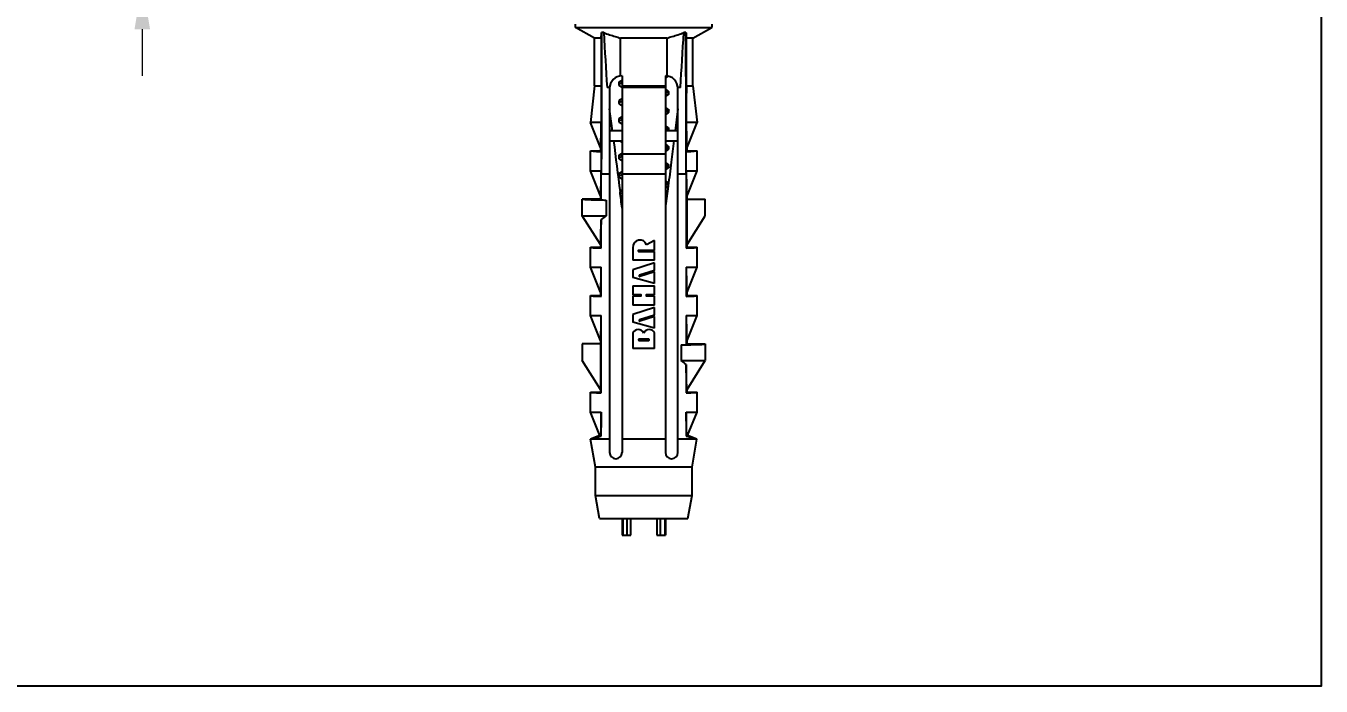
# Model space of a CAD drawing. Header units: millimetres. Extents: x 1034 to 1636, y -2154 to -1937.
# Drawn here: x 1557.7 to 1635.5, y -2154.1 to -2114.4 of the extents above; entities that cross this region are included whole.
import ezdxf

# ---------------------------------------------------------------- set-up
doc = ezdxf.new("R2010")
doc.units = ezdxf.units.MM
doc.layers.add('dim', color=3, linetype='Continuous', lineweight=9)
doc.styles.add('FFS', font='', dxfattribs={"width": 0.9})
doc.styles.get('FFS').set_extended_font_data('FangSong_GB2312')
doc.dimstyles.new('YanXiu', dxfattribs={"dimtxt": 2.5, "dimasz": 2.2, "dimexe": 1, "dimexo": 0.6, "dimgap": 0.66, "dimtad": 0, "dimzin": 1, "dimdsep": 46, "dimtxsty": 'FFS', "dimcen": 0, "dimclrd": 256, "dimclre": 131, "dimclrt": 42, "dimazin": 0, "dimtfac": 1, "dimtofl": 0, "dimtmove": 0, "dimatfit": 3, "dimfxl": 1, "dimlwd": 5, "dimlwe": 5, "dimarcsym": 0})

# ---------------------------------------------------------------- blocks, each defined once
blk = doc.blocks.new('*u6')
at = {"layer": 'Defpoints', "color": 2}
blk.add_lwpolyline([(-135.77, 94.941), (135.77, 94.941), (135.77, -94.941), (-135.77, -94.941)], close=True, dxfattribs=at)
blk = doc.blocks.new('*D82')
at = {"layer": 'Defpoints', "color": 0}
for p in [(1567.807, -2106.814), (1564.676, -2111.814), (1567.545, -2111.814)]:
    blk.add_point(p, dxfattribs=at)
at = {"layer": 'dim', "lineweight": 5}
for p, q in [((1564.676, -2104.014), (1564.676, -2101.214)), ((1564.676, -2114.614), (1564.676, -2117.414))]:
    blk.add_line(p, q, dxfattribs=at)
at = {"layer": 'dim', "color": 131, "lineweight": 5}
for p, q in [((1567.107, -2106.814), (1563.976, -2106.814)), ((1566.845, -2111.814), (1563.976, -2111.814))]:
    blk.add_line(p, q, dxfattribs=at)
at = {"layer": 'dim'}
for points in [[(1564.209, -2104.014), (1565.142, -2104.014), (1564.676, -2106.814)], [(1564.209, -2114.614), (1565.142, -2114.614), (1564.676, -2111.814)]]:
    blk.add_solid(points, dxfattribs=at)
at = {"layer": 'dim', "color": 42, "insert": (1564.676, -2095.715), "char_height": 3.5, "attachment_point": 5, "rotation": 90, "style": 'FFS'}
blk.add_mtext('5.00', dxfattribs=at)

msp = doc.modelspace()

# ---------------------------------------------------------------- linework, layer by layer
at = {"color": 7}
for p, q in [((1590.707, -2114.514), (1590.707, -2114.314)), ((1598.907, -2114.314), (1598.907, -2114.514)), ((1590.707, -2114.514), (1598.907, -2114.514)), ((1591.857, -2115.142), (1590.707, -2114.514)), ((1591.857, -2118.014), (1591.857, -2115.142)), ((1592.245, -2115.142), (1591.857, -2115.142)), ((1592.245, -2115.142), (1592.245, -2118.014)), ((1592.402, -2114.819), (1592.271, -2114.819)), ((1593.413, -2117.42), (1593.413, -2115.142)), ((1596.2, -2115.142), (1593.413, -2115.142)), ((1596.2, -2115.142), (1596.2, -2117.42)), ((1597.342, -2114.819), (1597.212, -2114.819)), ((1597.368, -2118.014), (1597.368, -2115.142)), ((1597.757, -2115.142), (1597.368, -2115.142)), ((1597.757, -2115.142), (1598.907, -2114.514)), ((1597.757, -2118.014), (1597.757, -2115.142)), ((1593.507, -2117.414), (1593.507, -2140.039)), ((1596.107, -2117.414), (1596.107, -2140.039)), ((1596.107, -2117.544), (1596.23, -2117.471)), ((1596.127, -2117.492), (1596.107, -2117.498)), ((1596.221, -2117.469), (1596.212, -2117.471)), ((1591.857, -2118.014), (1591.607, -2120.214)), ((1591.857, -2118.014), (1592.245, -2118.014)), ((1592.758, -2118.114), (1592.601, -2118.114)), ((1592.757, -2118.164), (1592.757, -2140.039)), ((1593.307, -2117.821), (1593.307, -2117.958)), ((1593.507, -2117.685), (1593.336, -2117.786)), ((1593.336, -2117.993), (1593.507, -2118.094)), ((1593.507, -2118.014), (1596.107, -2118.014)), ((1596.107, -2118.114), (1593.507, -2118.114)), ((1596.277, -2118.336), (1596.107, -2118.235)), ((1596.307, -2118.508), (1596.307, -2118.371)), ((1597.012, -2118.114), (1596.855, -2118.114)), ((1596.857, -2140.039), (1596.857, -2118.164)), ((1597.368, -2118.014), (1597.757, -2118.014)), ((1597.757, -2118.014), (1598.007, -2120.214)), ((1593.336, -2118.886), (1593.307, -2118.921)), ((1593.307, -2118.921), (1593.307, -2119.058)), ((1593.307, -2119.058), (1593.336, -2119.093)), ((1593.507, -2118.785), (1593.336, -2118.886)), ((1593.336, -2119.093), (1593.507, -2119.194)), ((1596.107, -2118.644), (1596.277, -2118.543)), ((1592.92, -2120.714), (1592.757, -2119.4)), ((1593.507, -2119.885), (1593.336, -2119.986)), ((1596.277, -2119.436), (1596.107, -2119.335)), ((1596.107, -2119.744), (1596.277, -2119.643)), ((1596.307, -2119.608), (1596.307, -2119.471)), ((1596.857, -2119.4), (1596.693, -2120.714)), ((1592.257, -2120.214), (1591.607, -2120.214)), ((1592.207, -2121.714), (1591.607, -2120.214)), ((1593.507, -2120.714), (1592.757, -2120.714)), ((1593.307, -2120.021), (1593.307, -2120.158)), ((1593.336, -2120.193), (1593.507, -2120.294)), ((1596.277, -2120.536), (1596.107, -2120.435)), ((1596.857, -2120.714), (1596.107, -2120.714)), ((1596.302, -2120.709), (1596.302, -2120.714)), ((1596.307, -2120.708), (1596.307, -2120.571)), ((1598.007, -2120.214), (1597.356, -2120.214)), ((1597.407, -2121.714), (1598.007, -2120.214)), ((1592.757, -2121.314), (1593.507, -2121.314)), ((1593.372, -2121.314), (1593.507, -2121.394)), ((1596.107, -2121.314), (1596.857, -2121.314)), ((1591.607, -2123.114), (1591.607, -2121.914)), ((1591.607, -2121.914), (1592.207, -2121.914)), ((1592.207, -2121.714), (1592.207, -2121.914)), ((1592.207, -2121.914), (1592.257, -2121.965)), ((1592.257, -2121.965), (1592.257, -2123.114)), ((1593.307, -2122.221), (1593.307, -2122.358)), ((1593.507, -2122.085), (1593.336, -2122.186)), ((1596.107, -2122.114), (1593.507, -2122.114)), ((1596.277, -2121.636), (1596.107, -2121.535)), ((1596.107, -2121.944), (1596.277, -2121.843)), ((1596.277, -2121.636), (1596.307, -2121.671)), ((1596.307, -2121.808), (1596.277, -2121.843)), ((1596.307, -2121.808), (1596.307, -2121.671)), ((1597.356, -2121.965), (1597.407, -2121.914)), ((1597.356, -2123.114), (1597.356, -2121.965)), ((1597.407, -2121.914), (1597.407, -2121.714)), ((1597.407, -2121.914), (1598.007, -2121.914)), ((1598.007, -2123.114), (1598.007, -2121.914)), ((1593.336, -2122.393), (1593.507, -2122.494)), ((1596.277, -2122.736), (1596.107, -2122.635)), ((1596.107, -2123.044), (1596.277, -2122.943)), ((1596.307, -2122.908), (1596.307, -2122.771)), ((1591.607, -2123.114), (1592.257, -2123.114)), ((1592.207, -2124.614), (1591.607, -2123.114)), ((1592.257, -2124.865), (1592.257, -2123.314)), ((1592.757, -2123.314), (1592.257, -2123.314)), ((1593.307, -2123.321), (1593.307, -2123.458)), ((1593.507, -2123.185), (1593.336, -2123.286)), ((1593.336, -2123.493), (1593.507, -2123.594)), ((1593.507, -2123.231), (1593.487, -2123.236)), ((1596.107, -2123.314), (1593.507, -2123.314)), ((1596.277, -2123.836), (1596.107, -2123.735)), ((1597.356, -2123.314), (1596.857, -2123.314)), ((1597.356, -2123.114), (1598.007, -2123.114)), ((1597.356, -2123.314), (1597.356, -2127.765)), ((1597.407, -2124.614), (1598.007, -2123.114)), ((1592.207, -2124.614), (1592.207, -2124.814)), ((1593.507, -2124.285), (1593.379, -2124.361)), ((1596.107, -2124.144), (1596.277, -2124.043)), ((1596.277, -2124.029), (1596.275, -2124.043)), ((1597.407, -2127.714), (1597.407, -2124.614)), ((1591.107, -2125.814), (1591.107, -2124.814)), ((1592.207, -2124.814), (1591.107, -2124.814)), ((1592.207, -2124.814), (1592.257, -2124.865)), ((1592.556, -2124.874), (1592.556, -2125.814)), ((1593.414, -2124.639), (1593.507, -2124.694)), ((1596.169, -2124.872), (1596.107, -2124.835)), ((1596.146, -2125.05), (1596.107, -2125.06)), ((1596.123, -2125.234), (1596.107, -2125.364)), ((1596.107, -2125.244), (1596.123, -2125.234)), ((1597.407, -2124.814), (1598.507, -2124.814)), ((1598.507, -2125.814), (1598.507, -2124.814)), ((1591.107, -2125.814), (1592.556, -2125.814)), ((1592.207, -2127.552), (1591.107, -2125.814)), ((1592.257, -2126.045), (1592.252, -2126.276)), ((1592.257, -2127.765), (1592.257, -2126.045)), ((1597.407, -2127.552), (1598.507, -2125.814)), ((1591.607, -2128.914), (1591.607, -2127.714)), ((1591.607, -2127.714), (1592.207, -2127.714)), ((1592.207, -2127.552), (1592.207, -2127.714)), ((1592.207, -2127.714), (1592.257, -2127.765)), ((1594.157, -2127.74), (1594.157, -2128.496)), ((1595.457, -2127.314), (1594.974, -2127.566)), ((1595.457, -2127.899), (1595.457, -2127.314)), ((1597.356, -2127.765), (1597.407, -2127.714)), ((1597.407, -2127.714), (1598.007, -2127.714)), ((1598.007, -2128.914), (1598.007, -2127.714)), ((1595.457, -2128.496), (1594.157, -2128.496)), ((1595.457, -2127.899), (1594.494, -2127.899)), ((1594.494, -2127.965), (1595.457, -2127.965)), ((1595.457, -2128.496), (1595.457, -2127.965)), ((1591.607, -2128.914), (1592.257, -2128.914)), ((1592.207, -2130.414), (1591.607, -2128.914)), ((1592.257, -2130.665), (1592.257, -2128.914)), ((1595.457, -2128.648), (1594.157, -2129.064)), ((1594.157, -2129.064), (1594.157, -2129.521)), ((1595.457, -2129.101), (1594.551, -2129.392)), ((1595.457, -2129.182), (1594.575, -2129.466)), ((1595.457, -2129.101), (1595.457, -2128.648)), ((1595.457, -2129.886), (1595.457, -2129.182)), ((1597.356, -2128.914), (1597.356, -2130.665)), ((1597.356, -2128.914), (1598.007, -2128.914)), ((1597.407, -2130.414), (1598.007, -2128.914)), ((1595.457, -2129.886), (1594.157, -2129.521)), ((1594.157, -2130.035), (1594.157, -2130.567)), ((1594.157, -2130.035), (1595.457, -2130.035)), ((1595.457, -2130.567), (1595.457, -2130.035)), ((1591.607, -2131.814), (1591.607, -2130.614)), ((1591.607, -2130.614), (1592.207, -2130.614)), ((1592.207, -2130.414), (1592.207, -2130.614)), ((1592.207, -2130.614), (1592.257, -2130.665)), ((1594.625, -2130.567), (1594.157, -2130.567)), ((1594.157, -2130.634), (1594.157, -2131.185)), ((1594.157, -2130.634), (1594.625, -2130.634)), ((1595.457, -2130.567), (1594.985, -2130.567)), ((1594.985, -2130.634), (1595.457, -2130.634)), ((1595.457, -2131.185), (1595.457, -2130.634)), ((1597.356, -2130.665), (1597.407, -2130.614)), ((1597.407, -2130.614), (1597.407, -2130.414)), ((1597.407, -2130.614), (1598.007, -2130.614)), ((1598.007, -2131.814), (1598.007, -2130.614)), ((1595.457, -2131.185), (1594.157, -2131.185)), ((1595.457, -2131.329), (1594.157, -2131.746)), ((1595.457, -2131.782), (1595.457, -2131.329)), ((1591.607, -2131.814), (1592.257, -2131.814)), ((1592.207, -2133.314), (1591.607, -2131.814)), ((1592.257, -2136.465), (1592.257, -2131.814)), ((1594.157, -2131.746), (1594.157, -2132.203)), ((1595.457, -2132.567), (1594.157, -2132.203)), ((1595.457, -2131.782), (1594.551, -2132.073)), ((1595.457, -2131.863), (1594.575, -2132.147)), ((1595.457, -2132.567), (1595.457, -2131.863)), ((1597.356, -2131.814), (1597.356, -2133.565)), ((1597.356, -2131.814), (1598.007, -2131.814)), ((1597.407, -2133.314), (1598.007, -2131.814)), ((1594.157, -2132.853), (1594.157, -2133.798)), ((1595.457, -2133.798), (1595.457, -2132.86)), ((1591.107, -2133.514), (1591.107, -2134.514)), ((1592.207, -2133.514), (1591.107, -2133.514)), ((1592.207, -2133.314), (1592.207, -2136.414)), ((1595.457, -2133.798), (1594.157, -2133.798)), ((1595.103, -2133.239), (1594.505, -2133.239)), ((1594.505, -2133.305), (1595.103, -2133.305)), ((1597.057, -2133.574), (1597.057, -2134.514)), ((1597.356, -2133.565), (1597.407, -2133.514)), ((1597.407, -2133.514), (1597.407, -2133.314)), ((1597.407, -2133.514), (1598.507, -2133.514)), ((1598.507, -2133.514), (1598.507, -2134.514)), ((1592.207, -2136.252), (1591.107, -2134.514)), ((1597.057, -2134.514), (1598.507, -2134.514)), ((1597.356, -2134.745), (1597.356, -2136.465)), ((1597.407, -2136.252), (1598.507, -2134.514)), ((1597.407, -2136.414), (1597.407, -2136.252)), ((1591.607, -2137.614), (1591.607, -2136.414)), ((1591.607, -2136.414), (1592.207, -2136.414)), ((1592.257, -2136.465), (1592.207, -2136.414)), ((1597.356, -2136.465), (1597.407, -2136.414)), ((1597.407, -2136.414), (1598.007, -2136.414)), ((1598.007, -2137.614), (1598.007, -2136.414)), ((1591.607, -2137.614), (1592.257, -2137.614)), ((1592.172, -2139.027), (1591.607, -2137.614)), ((1592.257, -2139.05), (1592.257, -2137.614)), ((1597.356, -2137.614), (1597.356, -2139.05)), ((1597.356, -2137.614), (1598.007, -2137.614)), ((1597.441, -2139.027), (1598.007, -2137.614)), ((1592.172, -2139.027), (1591.61, -2139.232)), ((1591.907, -2140.914), (1591.61, -2139.232)), ((1591.722, -2139.214), (1592.757, -2139.214)), ((1592.257, -2139.05), (1592.22, -2139.024)), ((1593.507, -2139.214), (1596.107, -2139.214)), ((1596.857, -2139.214), (1597.891, -2139.214)), ((1597.356, -2139.05), (1597.393, -2139.024)), ((1598.004, -2139.232), (1597.441, -2139.027)), ((1597.707, -2140.914), (1598.004, -2139.232)), ((1591.907, -2142.614), (1591.907, -2140.914)), ((1597.707, -2140.914), (1591.907, -2140.914)), ((1597.707, -2142.614), (1597.707, -2140.914)), ((1592.157, -2144.014), (1591.907, -2142.614)), ((1591.907, -2142.614), (1597.707, -2142.614)), ((1597.457, -2144.014), (1597.707, -2142.614)), ((1592.157, -2144.014), (1597.457, -2144.014)), ((1593.507, -2144.014), (1593.507, -2145.014)), ((1593.543, -2144.014), (1593.543, -2145.014)), ((1593.795, -2144.014), (1593.795, -2145.014)), ((1594.021, -2145.014), (1594.021, -2144.014)), ((1595.592, -2144.014), (1595.592, -2145.014)), ((1595.818, -2145.014), (1595.818, -2144.014)), ((1596.07, -2144.014), (1596.07, -2145.014)), ((1596.107, -2144.014), (1596.107, -2145.014)), ((1593.507, -2145.014), (1594.021, -2145.014)), ((1595.592, -2145.014), (1596.107, -2145.014))]:
    msp.add_line(p, q, dxfattribs=at)
for centre, radius, start, end in [((2698.799, -2049.365), 1108.332, 183.385615, 183.556291), ((458.434, -2047.401), 1140.772, 356.446137, 356.61196), ((1593.507, -2118.164), 0.75, 90, 180), ((1596.107, -2118.164), 0.75, 0, 90), ((1596.241, -2117.398), 0.062, 308.30282, 313.41043), ((3079.966, -1935.739), 1498.506, 187.113765, 187.231906), ((1593.87, -2123.657), 1.571, 103.39403, 104.06763), ((1598.852, -2135.651), 10.808, 104.59727, 104.71671), ((1600.311, -2136.179), 12.945, 126.80492, 128.47588), ((1597.163, -2126.965), 4.958, 172.01599, 184.85643), ((1594.576, -2127.701), 0.421, 18.77334, 185.2757), ((1594.494, -2127.932), 0.0331, 90, 270), ((1594.563, -2129.429), 0.0386, 107.82851, 287.82851), ((1594.625, -2130.601), 0.0331, 270, 90), ((1594.985, -2130.601), 0.0331, 90, 270), ((1594.563, -2132.11), 0.0386, 107.82851, 287.82851), ((1594.494, -2133.035), 0.384, 93.38054, 151.59461), ((1594.459, -2133.035), 0.384, 25.67174, 88.10558), ((1595.15, -2133.035), 0.384, 91.89442, 154.32826), ((1595.115, -2133.035), 0.384, 27.21635, 86.61946), ((1594.505, -2133.272), 0.0331, 90, 270), ((1595.103, -2133.272), 0.0331, 270, 90), ((1596.135, -2097.665), 35.92, 271.47092, 271.948), ((1589.156, -2145.068), 13.184, 51.53771, 53.17848), ((1593.132, -2140.039), 0.375, 180, 0), ((1596.482, -2140.039), 0.375, 180, 0)]:
    msp.add_arc(centre, radius, start, end, dxfattribs=at)
for centre, major_axis, ratio, start_param, end_param in [((1594.807, -2121.914), (3.2, 0), 0.026186, -3.141593, -2.492567), ((1594.807, -2121.914), (3.2, 0), 0.026186, -0.649026, 0), ((1594.807, -2127.714), (3.2, 0), 0.026186, -3.141593, -2.492567), ((1594.807, -2127.714), (3.2, 0), 0.026186, -0.649026, 0), ((1594.807, -2130.614), (3.2, 0), 0.026186, -3.141593, -2.492567), ((1594.807, -2130.614), (3.2, 0), 0.026186, -0.649026, 0), ((1594.807, -2136.414), (3.2, 0), 0.026186, -3.141593, -2.492567), ((1594.807, -2136.414), (3.2, 0), 0.026186, -0.649026, 0), ((1595.026, -2137.988), (3.416, 1.244), 0.024554, -3.145924, -2.89284), ((1594.807, -2138.068), (3.2, 1.165), 0.024605, -2.880683, -2.501528), ((1595.256, -2137.904), (3.084, 1.123), 0.024343, -3.140833, -2.973088), ((1594.807, -2138.068), (3.2, -1.165), 0.024605, -0.640065, -0.26091), ((1594.358, -2137.904), (3.084, -1.123), 0.024343, -0.168504, -0.000759), ((1594.587, -2137.988), (3.416, -1.244), 0.024554, -0.248753, 0.004332)]:
    msp.add_ellipse(centre, major_axis=major_axis, ratio=ratio, start_param=start_param, end_param=end_param, dxfattribs=at)
for points, start_tangent, end_tangent in [([(1592.245, -2115.142), (1592.254, -2115.045), (1592.263, -2114.937), (1592.271, -2114.819)], (0.100939, 0.994893), (0.07047, 0.997514)), ([(1592.271, -2114.819), (1592.267, -2117.651), (1592.262, -2120.483), (1592.257, -2123.314)], (-0.00155, -0.999999), (-0.001805, -0.999998)), ([(1592.402, -2114.819), (1592.753, -2114.944), (1593.09, -2115.051), (1593.413, -2115.142)], (0.937743, -0.34733), (0.968362, -0.249548)), ([(1596.2, -2115.142), (1596.524, -2115.051), (1596.861, -2114.943), (1597.212, -2114.819)], (0.968362, 0.249548), (0.937743, 0.34733)), ([(1597.356, -2123.314), (1597.351, -2120.483), (1597.346, -2117.651), (1597.342, -2114.819)], (-0.001805, 0.999998), (-0.00155, 0.999999)), ([(1597.342, -2114.819), (1597.35, -2114.934), (1597.359, -2115.042), (1597.368, -2115.142)], (0.07047, -0.997514), (0.100939, -0.994893)), ([(1596.212, -2117.471), (1596.127, -2117.492)], (-0.976495, -0.215542), (-0.964351, -0.264626)), ([(1596.28, -2117.446), (1596.221, -2117.469)], (-0.784383, -0.620277), (-0.976915, -0.21363)), ([(1592.245, -2118.014), (1592.249, -2118.727), (1592.253, -2119.461), (1592.257, -2120.214)], (0.006289, -0.99998), (0.005099, -0.999987)), ([(1593.312, -2117.959), (1593.313, -2117.974), (1593.334, -2117.997)], (-0.105076, -0.994464), (0.881071, -0.472983)), ([(1593.333, -2117.782), (1593.319, -2117.798), (1593.312, -2117.821)], (-0.795043, -0.606554), (-0.105076, -0.994464)), ([(1593.507, -2117.868), (1593.399, -2117.896), (1593.319, -2117.935), (1593.312, -2117.959)], (-0.964454, -0.264251), (-0.105076, -0.994464)), ([(1593.507, -2117.731), (1593.399, -2117.759), (1593.333, -2117.782)], (-0.964454, -0.264251), (-0.795043, -0.606554)), ([(1596.304, -2118.371), (1596.305, -2118.378), (1596.254, -2118.417), (1596.132, -2118.456), (1596.107, -2118.462)], (0.22851, -0.973542), (-0.973856, -0.227165)), ([(1596.278, -2118.335), (1596.283, -2118.34), (1596.304, -2118.371)], (0.782734, -0.622356), (0.22851, -0.973542)), ([(1597.368, -2118.014), (1597.364, -2118.726), (1597.36, -2119.46), (1597.356, -2120.214)], (-0.006289, -0.99998), (-0.005099, -0.999987)), ([(1593.506, -2118.968), (1593.452, -2118.98), (1593.344, -2119.019), (1593.307, -2119.058)], (-0.974625, -0.223846), (0.013597, -0.999908)), ([(1593.506, -2118.83), (1593.452, -2118.843), (1593.344, -2118.882), (1593.336, -2118.886)], (-0.974625, -0.223846), (-0.842021, -0.539444)), ([(1596.277, -2118.544), (1596.254, -2118.555), (1596.132, -2118.593), (1596.107, -2118.599)], (-0.891054, -0.453896), (-0.973856, -0.227165)), ([(1596.304, -2118.509), (1596.305, -2118.516), (1596.277, -2118.544)], (0.22851, -0.973542), (-0.891054, -0.453896)), ([(1593.507, -2119.929), (1593.38, -2119.966), (1593.334, -2119.981)], (-0.966502, -0.25666), (-0.877271, -0.479995)), ([(1596.304, -2119.47), (1596.284, -2119.501), (1596.191, -2119.54), (1596.107, -2119.56)], (-0.232021, -0.972711), (-0.969613, -0.244645)), ([(1596.278, -2119.644), (1596.191, -2119.677), (1596.107, -2119.697)], (-0.768981, -0.639271), (-0.969613, -0.244645)), ([(1596.278, -2119.434), (1596.305, -2119.462), (1596.304, -2119.47)], (0.892292, -0.451458), (-0.232021, -0.972711)), ([(1596.304, -2119.607), (1596.284, -2119.638), (1596.278, -2119.644)], (-0.232021, -0.972711), (-0.768981, -0.639271)), ([(1592.207, -2121.714), (1592.213, -2121.7), (1592.217, -2121.668), (1592.22, -2121.619), (1592.224, -2121.549), (1592.228, -2121.457), (1592.232, -2121.337), (1592.236, -2121.186), (1592.241, -2121.002), (1592.246, -2120.781), (1592.251, -2120.52), (1592.257, -2120.214)], (0.371391, -0.928477), (0.017947, 0.999839)), ([(1593.334, -2119.981), (1593.313, -2120.004), (1593.312, -2120.02)], (-0.877271, -0.479995), (0.09142, -0.995812)), ([(1593.507, -2120.067), (1593.38, -2120.103), (1593.313, -2120.142), (1593.312, -2120.158)], (-0.966502, -0.25666), (0.09142, -0.995812)), ([(1593.312, -2120.158), (1593.319, -2120.18), (1593.333, -2120.197)], (0.09142, -0.995812), (0.801259, -0.598317)), ([(1596.302, -2120.571), (1596.301, -2120.585), (1596.238, -2120.624), (1596.107, -2120.662)], (0.142265, -0.989829), (-0.968449, -0.249213)), ([(1596.279, -2120.532), (1596.292, -2120.546), (1596.302, -2120.571)], (0.779526, -0.626369), (0.142265, -0.989829)), ([(1597.356, -2120.214), (1597.363, -2120.587), (1597.37, -2120.917), (1597.377, -2121.203), (1597.385, -2121.437), (1597.392, -2121.605), (1597.4, -2121.698), (1597.407, -2121.714)], (0.017947, -0.999839), (0.371391, 0.928477)), ([(1596.618, -2121.314), (1596.458, -2122.596), (1596.277, -2124.029)], (-0.123953, -0.992288), (-0.125741, -0.992063)), ([(1593.335, -2122.184), (1593.309, -2122.211), (1593.309, -2122.22)], (-0.89565, -0.444761), (0.224638, -0.974442)), ([(1593.506, -2122.267), (1593.488, -2122.271), (1593.364, -2122.31), (1593.309, -2122.348), (1593.309, -2122.357)], (-0.97277, -0.231773), (0.224638, -0.974442)), ([(1593.488, -2122.133), (1593.364, -2122.172), (1593.335, -2122.184)], (-0.969977, -0.243198), (-0.89565, -0.444761)), ([(1596.306, -2121.671), (1596.273, -2121.708), (1596.168, -2121.746), (1596.107, -2121.761)], (-0.087965, -0.996124), (-0.973939, -0.226809)), ([(1596.277, -2121.843), (1596.273, -2121.845), (1596.168, -2121.884), (1596.107, -2121.898)], (-0.824245, -0.566233), (-0.973939, -0.226809)), ([(1593.309, -2122.357), (1593.327, -2122.387), (1593.335, -2122.395)], (0.224638, -0.974442), (0.763775, -0.645483)), ([(1596.301, -2122.77), (1596.296, -2122.792), (1596.22, -2122.83), (1596.107, -2122.861)], (-0.049914, -0.998754), (-0.964153, -0.265346)), ([(1596.28, -2122.947), (1596.22, -2122.968), (1596.107, -2122.998)], (-0.820788, -0.571233), (-0.964153, -0.265346)), ([(1596.279, -2122.731), (1596.299, -2122.753), (1596.301, -2122.77)], (0.863665, -0.504066), (-0.049914, -0.998754)), ([(1596.301, -2122.908), (1596.296, -2122.929), (1596.28, -2122.947)], (-0.049914, -0.998754), (-0.820788, -0.571233)), ([(1592.207, -2124.614), (1592.213, -2124.6), (1592.217, -2124.568), (1592.22, -2124.519), (1592.224, -2124.449), (1592.228, -2124.357), (1592.232, -2124.237), (1592.236, -2124.086), (1592.241, -2123.902), (1592.246, -2123.681), (1592.251, -2123.42), (1592.257, -2123.114)], (0.371391, -0.928477), (0.017947, 0.999839)), ([(1593.311, -2123.459), (1593.311, -2123.471), (1593.335, -2123.496)], (-0.174725, -0.984617), (0.894679, -0.446709)), ([(1593.334, -2123.283), (1593.323, -2123.295), (1593.311, -2123.321)], (-0.768795, -0.639495), (-0.174725, -0.984617)), ([(1593.507, -2123.369), (1593.407, -2123.394), (1593.323, -2123.432), (1593.311, -2123.459)], (-0.965933, -0.258792), (-0.174725, -0.984617)), ([(1593.487, -2123.236), (1593.407, -2123.256), (1593.334, -2123.283)], (-0.966006, -0.258521), (-0.768795, -0.639495)), ([(1596.277, -2123.835), (1596.279, -2123.837), (1596.3, -2123.859)], (0.79279, -0.609495), (0.545923, -0.837835)), ([(1597.356, -2123.114), (1597.363, -2123.487), (1597.37, -2123.817), (1597.377, -2124.103), (1597.385, -2124.337), (1597.392, -2124.505), (1597.4, -2124.598), (1597.407, -2124.614)], (0.017947, -0.999839), (0.371391, 0.928477)), ([(1593.506, -2124.33), (1593.462, -2124.34), (1593.378, -2124.365)], (-0.975037, -0.22204), (-0.925041, -0.379868)), ([(1593.506, -2125.364), (1593.381, -2124.38)], (-0.127391, 0.991853), (-0.126097, 0.992018)), ([(1593.506, -2124.467), (1593.462, -2124.478), (1593.395, -2124.496)], (-0.975037, -0.22204), (-0.941915, -0.335851)), ([(1596.3, -2123.889), (1596.26, -2123.914), (1596.144, -2123.953), (1596.107, -2123.962)], (-0.647019, -0.762474), (-0.974875, -0.222752)), ([(1596.275, -2124.044), (1596.26, -2124.052), (1596.144, -2124.09), (1596.107, -2124.099)], (-0.882312, -0.470665), (-0.974875, -0.222752)), ([(1596.275, -2124.043), (1596.123, -2125.234)], (-0.125754, -0.992061), (-0.127195, -0.991878)), ([(1591.107, -2124.814), (1591.151, -2124.827), (1591.284, -2124.839), (1591.5, -2124.85), (1591.791, -2124.859), (1592.147, -2124.868), (1592.556, -2124.874)], (0, -1), (0.999926, -0.012205)), ([(1592.222, -2127.385), (1592.23, -2127.202), (1592.237, -2126.95), (1592.245, -2126.642), (1592.252, -2126.276)], (0.052668, 0.998612), (0.019278, 0.999814)), ([(1592.207, -2127.552), (1592.211, -2127.54), (1592.217, -2127.484), (1592.222, -2127.385)], (0.534932, -0.844895), (0.045006, 0.998987)), ([(1592.207, -2130.414), (1592.213, -2130.4), (1592.217, -2130.368), (1592.22, -2130.319), (1592.224, -2130.249), (1592.228, -2130.157), (1592.232, -2130.037), (1592.236, -2129.886), (1592.241, -2129.702), (1592.246, -2129.481), (1592.251, -2129.22), (1592.257, -2128.914)], (0.371391, -0.928477), (0.017947, 0.999839)), ([(1597.356, -2128.914), (1597.363, -2129.287), (1597.37, -2129.617), (1597.377, -2129.903), (1597.385, -2130.137), (1597.392, -2130.305), (1597.4, -2130.398), (1597.407, -2130.414)], (0.017947, -0.999839), (0.371391, 0.928477)), ([(1592.207, -2133.314), (1592.213, -2133.3), (1592.217, -2133.268), (1592.22, -2133.219), (1592.224, -2133.149), (1592.228, -2133.057), (1592.232, -2132.937), (1592.236, -2132.786), (1592.241, -2132.602), (1592.246, -2132.381), (1592.251, -2132.12), (1592.257, -2131.814)], (0.371391, -0.928477), (0.017947, 0.999839)), ([(1597.356, -2131.814), (1597.363, -2132.187), (1597.37, -2132.517), (1597.377, -2132.803), (1597.385, -2133.037), (1597.392, -2133.205), (1597.4, -2133.298), (1597.407, -2133.314)], (0.017947, -0.999839), (0.371391, 0.928477)), ([(1597.057, -2133.574), (1597.466, -2133.568), (1597.822, -2133.559), (1598.113, -2133.55), (1598.329, -2133.539), (1598.462, -2133.527), (1598.507, -2133.514)], (0.999926, 0.012205), (0, 1)), ([(1597.407, -2136.252), (1597.401, -2136.233), (1597.398, -2136.202), (1597.395, -2136.157), (1597.392, -2136.096), (1597.388, -2136.017), (1597.385, -2135.919), (1597.381, -2135.798), (1597.377, -2135.65), (1597.372, -2135.474), (1597.367, -2135.266), (1597.362, -2135.024), (1597.356, -2134.745)], (-0.534932, -0.844895), (-0.02064, 0.999787)), ([(1592.257, -2137.614), (1592.251, -2137.922), (1592.246, -2138.186), (1592.241, -2138.408), (1592.236, -2138.593), (1592.232, -2138.743), (1592.228, -2138.863), (1592.224, -2138.955), (1592.22, -2139.024)], (-0.017947, -0.999839), (-0.062462, -0.998047)), ([(1597.393, -2139.024), (1597.39, -2138.955), (1597.386, -2138.862), (1597.381, -2138.743), (1597.377, -2138.593), (1597.372, -2138.408), (1597.367, -2138.185), (1597.362, -2137.922), (1597.356, -2137.614)], (-0.062462, 0.998047), (-0.017947, 0.999839))]:
    msp.add_spline(points, degree=3, dxfattribs=dict(at, start_tangent=start_tangent, end_tangent=end_tangent))

# ---------------------------------------------------------------- block references
at = {"layer": 'Defpoints', "xscale": 1.144439999999804, "yscale": 1.144440000000031, "zscale": 1.14444}
msp.add_blockref('*u6', (1480.127, -2045.418), dxfattribs=at)

# ---------------------------------------------------------------- dimensions: what is measured, and where the dimension line sits
at = {"layer": 'dim'}
dim = msp.add_linear_dim(base=(1564.676, -2111.814), p1=(1567.807, -2106.814), p2=(1567.545, -2111.814), angle=90, dimstyle='YanXiu', override={"dimtxt": 3.5, "dimasz": 2.8, "dimexe": 0.69965, "dimexo": 0.69965, "dimgap": 0.69965}, dxfattribs=at)
dim.commit()
dim.dimension.update_dxf_attribs({"geometry": '*D82', "text_midpoint": (1564.676, -2095.715), "dimtype": 160})

doc.saveas('drawing.dxf')
